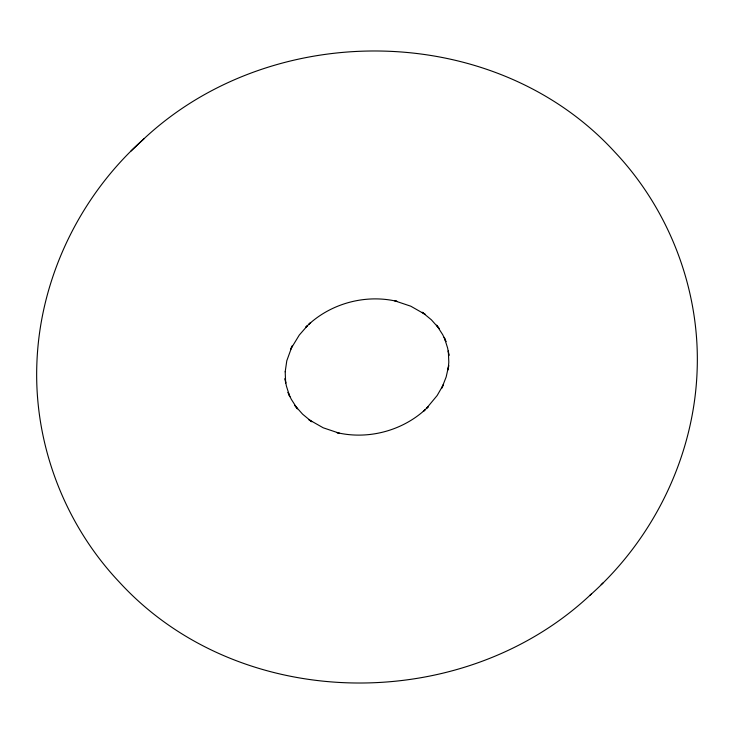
<?xml version="1.0" encoding="UTF-8"?>
<svg xmlns="http://www.w3.org/2000/svg" width="734" height="734" viewBox="0 0 734 734"><rect width="100%" height="100%" fill="white"/><g stroke="black" fill="none" stroke-linecap="round" stroke-linejoin="round"><path stroke-width="1.1" d="M589.925 595.329C653.792 538.719 694.098 456.007 697.126 370.532C700.236 290.545 669.775 210.291 614.872 152.121C494.166 20.194 270.763 18.488 142.396 140.24C79.446 196.712 39.893 278.782 36.874 363.468C33.764 443.455 64.225 523.709 119.128 581.879C239.834 713.806 463.237 715.512 591.604 593.76M144.075 138.671L131.01 151.03M601.164 584.668L602.99 582.97M285.196 371.753L285.664 383.12L285.076 378.533L286.37 385.928L289.765 396.672L288.031 392.369L291.251 399.241L297.417 408.847L294.793 405.379L302.601 414.169L311.757 421.747L308.775 419.582L323.208 427.794L339.191 433.161L336.952 432.61C367.697 439.868 401.654 431.069 425.023 409.811L423.344 411.37L428.243 406.755L426.417 408.453L437.152 395.525L443.364 384.744L441.822 388.084L446.153 377.01L448.722 365.532L448.116 369.844L448.804 362.247L448.336 350.88L448.924 355.467L447.63 348.072L444.235 337.328L445.969 341.631L442.749 334.759L436.583 325.153L439.207 328.621L431.399 319.831L422.243 312.253L425.225 314.418L410.792 306.206L394.809 300.839L397.048 301.39C366.303 294.132 332.346 302.931 308.977 324.189L310.656 322.63L305.757 327.245L307.583 325.547L299.279 335.071L290.636 349.256L292.178 345.916L286.792 360.779L285.196 371.753"/></g></svg>
